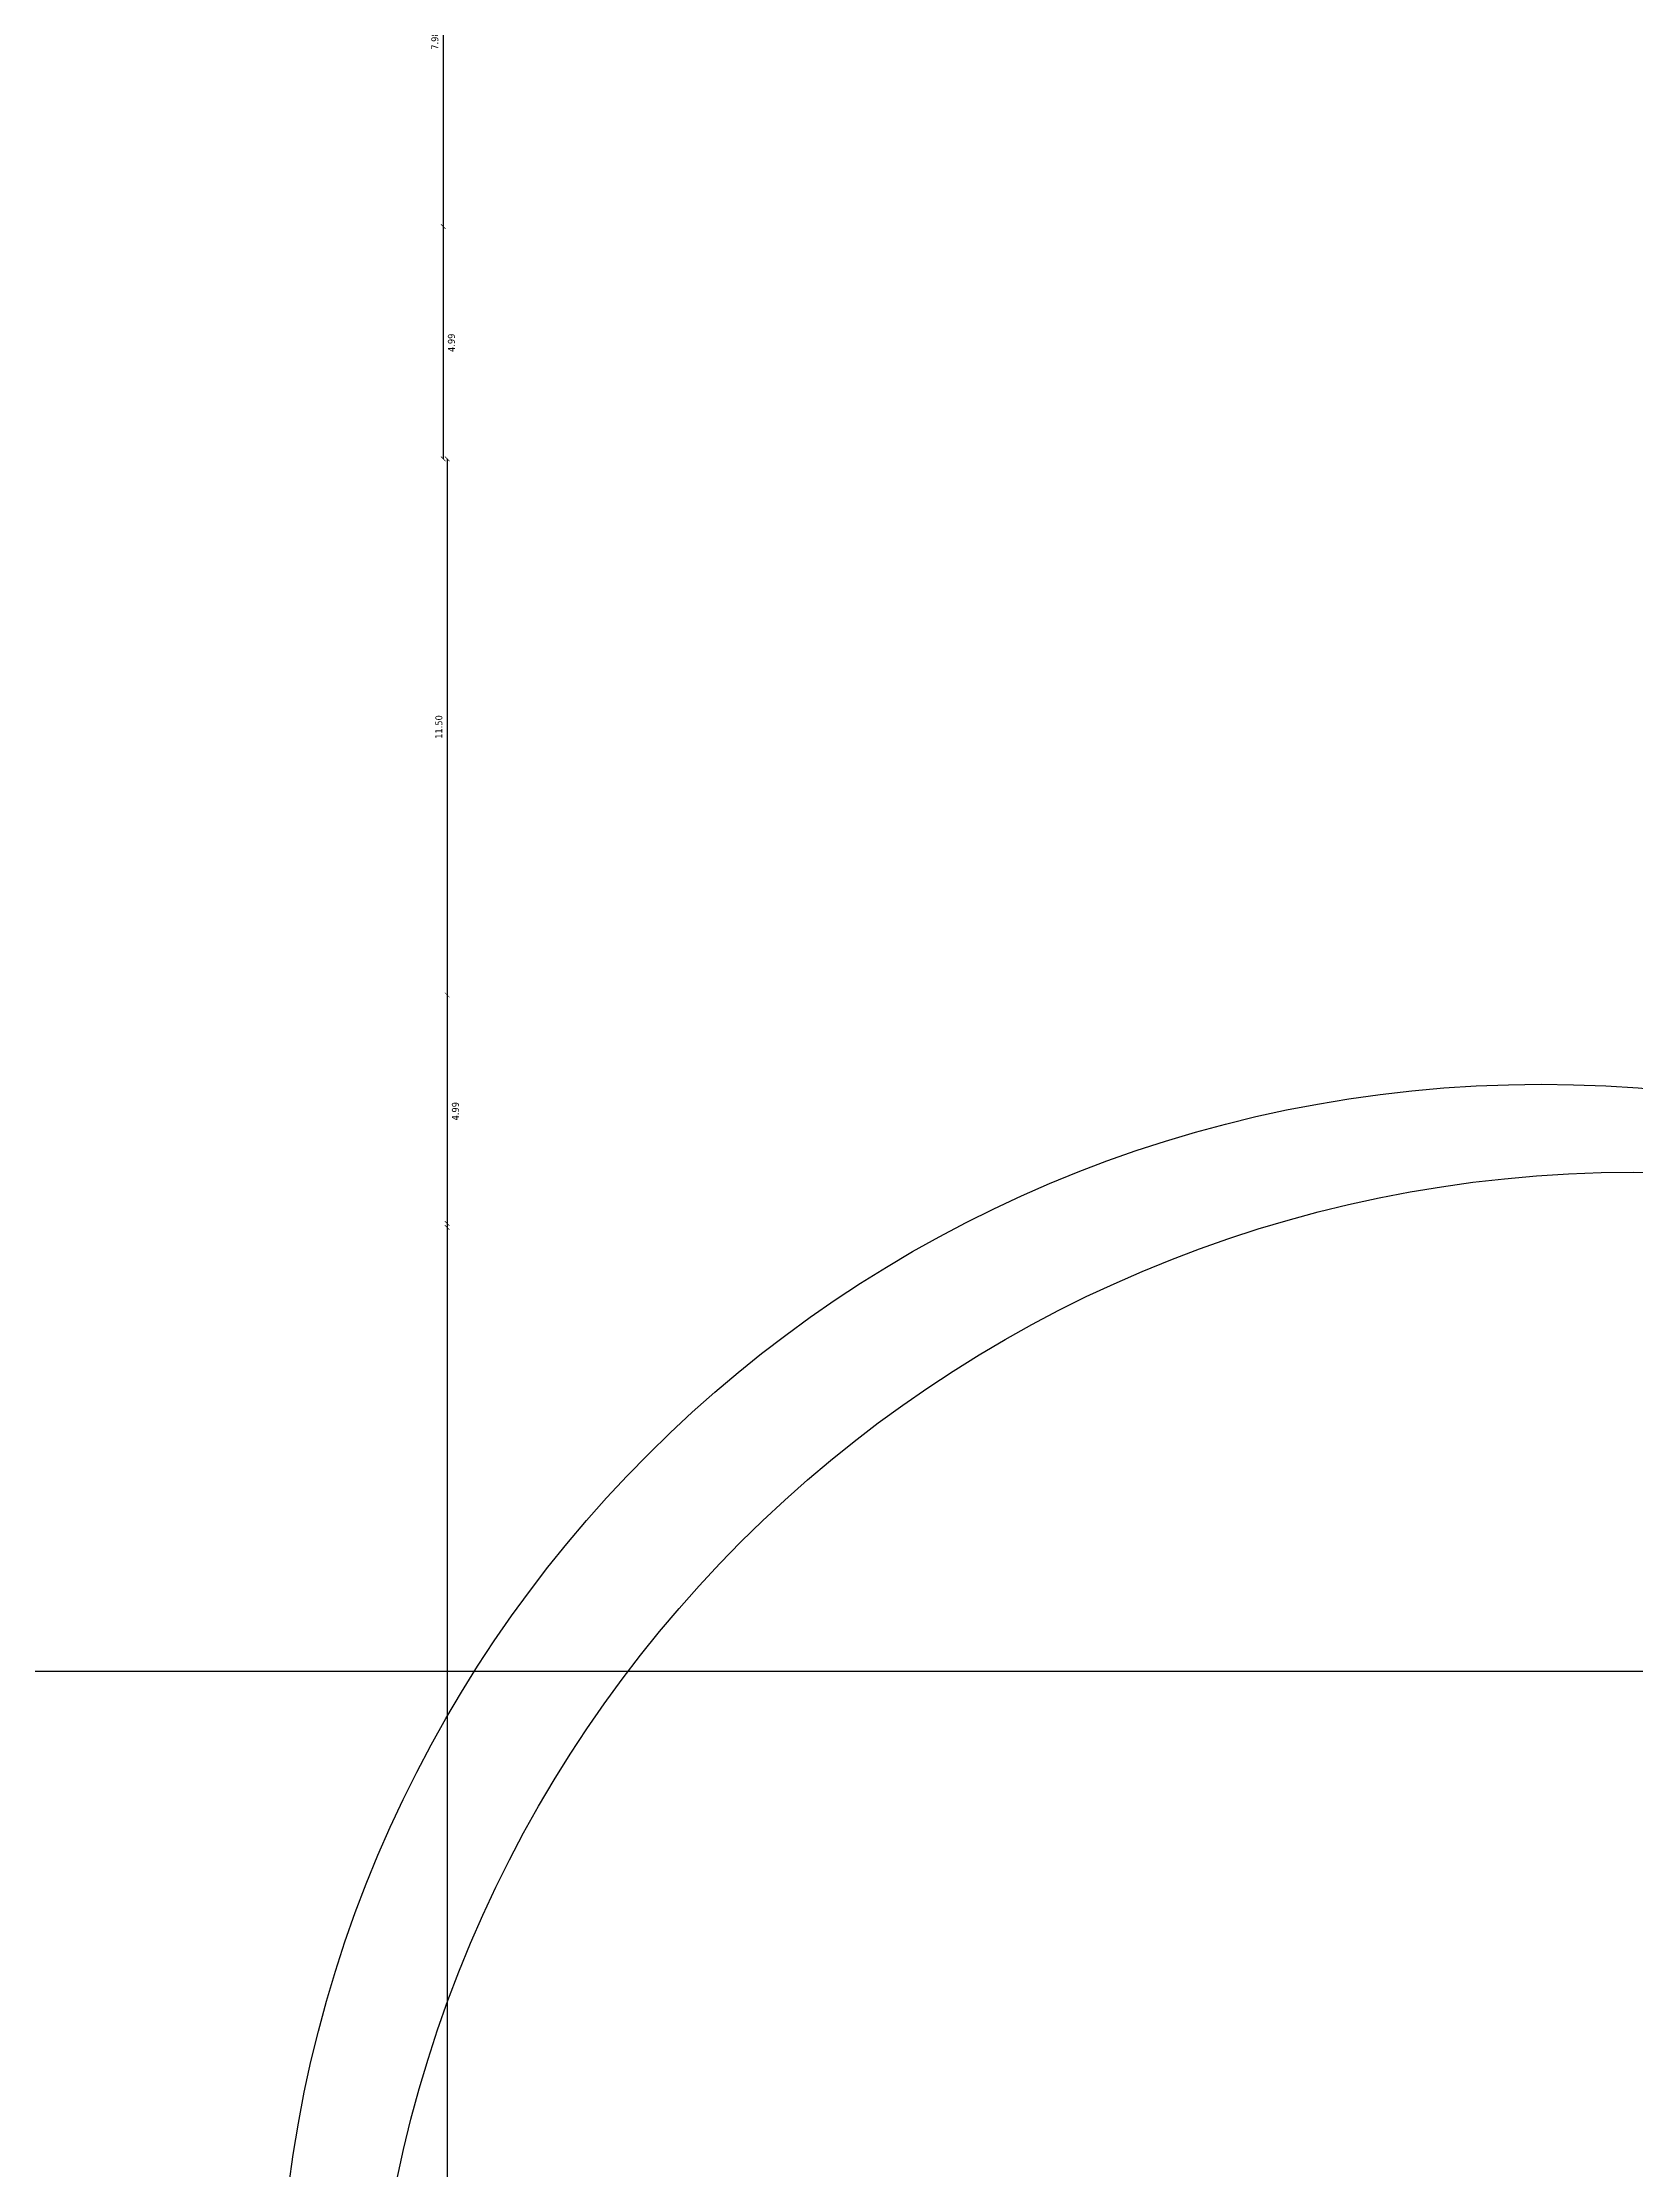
# Model space of a CAD drawing. Header units: millimetres. Extents: x 154 to 5560, y 36 to 724.
# Drawn here: x 1834.43 to 1868.61, y 108.26 to 153.9 of the extents above; entities that cross this region are included whole.
import ezdxf

# ---------------------------------------------------------------- set-up
doc = ezdxf.new("R2010")
doc.units = ezdxf.units.MM
doc.layers.add('MİMARİ PLAN', color=8, linetype='Continuous')
doc.styles.add('taho', font='tahoma.ttf')
doc.dimstyles.new('PATO', dxfattribs={"dimtxt": 0.15, "dimasz": 0.1, "dimexe": 0.02, "dimexo": 0, "dimgap": 0.1, "dimtad": 2, "dimzin": 1, "dimdsep": 46, "dimtxsty": 'taho', "dimblk": 'ARCHTICK', "dimcen": 0.1, "dimse1": 1, "dimse2": 1, "dimclrd": 256, "dimclre": 1, "dimclrt": 256, "dimadec": 0, "dimazin": 0, "dimtfac": 1, "dimtix": 1, "dimtmove": 0, "dimatfit": 3, "dimldrblk": 'ARCHTICK', "dimfxl": 1, "dimtolj": 1, "dimtzin": 0, "dimarcsym": 0})

# ---------------------------------------------------------------- blocks, each defined once
blk = doc.blocks.new('ARPLS508')
for centre in [(0.0111, 0.00327), (0.04561, -0.02947)]:
    blk.add_circle(centre, 0.4705)
blk = doc.blocks.new('_ARCHTICK')
at = {"color": 0, "linetype": 'ByBlock', "const_width": 0.15}
blk.add_lwpolyline([(-0.5, -0.5), (0.5, 0.5)], dxfattribs=at)
blk = doc.blocks.new('*D60')
at = {"layer": 'Defpoints', "color": 0, "transparency": 16777216}
for p in [(1784.434, 162.919), (1911.095, 135.944), (1784.434, 118.946)]:
    blk.add_point(p, dxfattribs=at)
at = {"layer": 'MİMARİ PLAN', "lineweight": -2, "transparency": 16777216}
blk.add_line((1911.095, 118.946), (1784.434, 118.946), dxfattribs=at)
at = {"layer": 'MİMARİ PLAN', "lineweight": -2, "transparency": 16777216, "xscale": 0.1, "yscale": 0.1, "zscale": 0.1, "rotation": 180}
blk.add_blockref('_ARCHTICK', (1784.434, 118.946), dxfattribs=at)
at = {"layer": 'MİMARİ PLAN', "lineweight": -2, "transparency": 16777216, "xscale": 0.1, "yscale": 0.1, "zscale": 0.1}
blk.add_blockref('_ARCHTICK', (1911.095, 118.946), dxfattribs=at)
at = {"layer": 'MİMARİ PLAN', "transparency": 16777216, "insert": (1871.951, 118.768), "char_height": 0.15, "attachment_point": 5, "style": 'taho'}
blk.add_mtext('\\A1;126.66', dxfattribs=at)
blk = doc.blocks.new('*D61')
at = {"layer": 'Defpoints', "color": 0, "transparency": 16777216}
for p in [(1867.67, 157.933), (1843.026, 149.949), (1876.741, 149.949)]:
    blk.add_point(p, dxfattribs=at)
at = {"layer": 'MİMARİ PLAN', "lineweight": -2, "transparency": 16777216}
blk.add_line((1843.026, 157.933), (1843.026, 149.949), dxfattribs=at)
at = {"layer": 'MİMARİ PLAN', "lineweight": -2, "transparency": 16777216, "xscale": 0.1, "yscale": 0.1, "zscale": 0.1}
for p, rotation in [((1843.026, 157.933), 90), ((1843.026, 149.949), 270)]:
    blk.add_blockref('_ARCHTICK', p, dxfattribs=dict(at, rotation=rotation))
at = {"layer": 'MİMARİ PLAN', "transparency": 16777216, "insert": (1842.848, 153.941), "char_height": 0.15, "attachment_point": 5, "rotation": 90, "style": 'taho'}
blk.add_mtext('\\A1;7.98', dxfattribs=at)
blk = doc.blocks.new('*D62')
at = {"layer": 'Defpoints', "color": 0, "transparency": 16777216}
for p in [(1831.817, 149.949), (1843.026, 144.963), (1848.599, 144.963)]:
    blk.add_point(p, dxfattribs=at)
at = {"layer": 'MİMARİ PLAN', "lineweight": -2, "transparency": 16777216}
blk.add_line((1843.026, 149.949), (1843.026, 144.963), dxfattribs=at)
at = {"layer": 'MİMARİ PLAN', "lineweight": -2, "transparency": 16777216, "xscale": 0.1, "yscale": 0.1, "zscale": 0.1}
for p, rotation in [((1843.026, 149.949), 90), ((1843.026, 144.963), 270)]:
    blk.add_blockref('_ARCHTICK', p, dxfattribs=dict(at, rotation=rotation))
at = {"layer": 'MİMARİ PLAN', "transparency": 16777216, "insert": (1843.204, 147.456), "char_height": 0.15, "attachment_point": 5, "rotation": 90, "style": 'taho'}
blk.add_mtext('\\A1;4.99', dxfattribs=at)
blk = doc.blocks.new('*D63')
at = {"layer": 'Defpoints', "color": 0, "transparency": 16777216}
for p in [(1867.755, 144.963), (1834.966, 133.462), (1843.112, 133.462)]:
    blk.add_point(p, dxfattribs=at)
at = {"layer": 'MİMARİ PLAN', "lineweight": -2, "transparency": 16777216}
blk.add_line((1843.112, 144.963), (1843.112, 133.462), dxfattribs=at)
at = {"layer": 'MİMARİ PLAN', "lineweight": -2, "transparency": 16777216, "xscale": 0.1, "yscale": 0.1, "zscale": 0.1}
for p, rotation in [((1843.112, 144.963), 90), ((1843.112, 133.462), 270)]:
    blk.add_blockref('_ARCHTICK', p, dxfattribs=dict(at, rotation=rotation))
at = {"layer": 'MİMARİ PLAN', "transparency": 16777216, "insert": (1842.934, 139.212), "char_height": 0.15, "attachment_point": 5, "rotation": 90, "style": 'taho'}
blk.add_mtext('\\A1;11.50', dxfattribs=at)
blk = doc.blocks.new('*D64')
at = {"layer": 'Defpoints', "color": 0, "transparency": 16777216}
for p in [(1831.903, 133.462), (1843.112, 128.475), (1848.685, 128.475)]:
    blk.add_point(p, dxfattribs=at)
at = {"layer": 'MİMARİ PLAN', "lineweight": -2, "transparency": 16777216}
blk.add_line((1843.112, 133.462), (1843.112, 128.475), dxfattribs=at)
at = {"layer": 'MİMARİ PLAN', "lineweight": -2, "transparency": 16777216, "xscale": 0.1, "yscale": 0.1, "zscale": 0.1}
for p, rotation in [((1843.112, 133.462), 90), ((1843.112, 128.475), 270)]:
    blk.add_blockref('_ARCHTICK', p, dxfattribs=dict(at, rotation=rotation))
at = {"layer": 'MİMARİ PLAN', "transparency": 16777216, "insert": (1843.29, 130.968), "char_height": 0.15, "attachment_point": 5, "rotation": 90, "style": 'taho'}
blk.add_mtext('\\A1;4.99', dxfattribs=at)
blk = doc.blocks.new('*D65')
at = {"layer": 'Defpoints', "color": 0, "transparency": 16777216}
for p in [(1867.755, 128.56), (1832.808, 62.683), (1843.112, 62.683)]:
    blk.add_point(p, dxfattribs=at)
at = {"layer": 'MİMARİ PLAN', "lineweight": -2, "transparency": 16777216}
blk.add_line((1843.112, 128.56), (1843.112, 62.683), dxfattribs=at)
at = {"layer": 'MİMARİ PLAN', "lineweight": -2, "transparency": 16777216, "xscale": 0.1, "yscale": 0.1, "zscale": 0.1}
for p, rotation in [((1843.112, 128.56), 90), ((1843.112, 62.683), 270)]:
    blk.add_blockref('_ARCHTICK', p, dxfattribs=dict(at, rotation=rotation))
at = {"layer": 'MİMARİ PLAN', "transparency": 16777216, "insert": (1842.933, 95.622), "char_height": 0.15, "attachment_point": 5, "rotation": 90, "style": 'taho'}
blk.add_mtext('\\A1;65.88', dxfattribs=at)

msp = doc.modelspace()

# ---------------------------------------------------------------- block references
at = {"layer": 'MİMARİ PLAN', "xscale": 57.56971361210397, "yscale": 57.56971361210397, "zscale": 57.56971361210397}
msp.add_blockref('ARPLS508', (1865.944, 104.271), dxfattribs=at)

# ---------------------------------------------------------------- dimensions: what is measured, and where the dimension line sits
at = {"layer": 'MİMARİ PLAN'}
dim = msp.add_linear_dim(base=(1784.434, 118.946), p1=(1911.095, 135.944), p2=(1784.434, 162.919), dimstyle='PATO', dxfattribs=at)
dim.commit()
dim.dimension.update_dxf_attribs({"geometry": '*D60', "text_midpoint": (1871.951, 118.946), "dimtype": 160})
for base, p1, p2, picture, middle in [((1843.026, 149.949), (1867.67, 157.933), (1876.741, 149.949), '*D61', (1842.848, 153.941)), ((1843.026, 144.963), (1831.817, 149.949), (1848.599, 144.963), '*D62', (1843.204, 147.456)), ((1843.112, 133.462), (1867.755, 144.963), (1834.966, 133.462), '*D63', (1842.934, 139.212)), ((1843.112, 128.475), (1831.903, 133.462), (1848.685, 128.475), '*D64', (1843.29, 130.968)), ((1843.112, 62.683), (1867.755, 128.56), (1832.808, 62.683), '*D65', (1842.933, 95.622))]:
    dim = msp.add_linear_dim(base=base, p1=p1, p2=p2, angle=90, dimstyle='PATO', dxfattribs=at)
    dim.commit()
    dim.dimension.update_dxf_attribs({"geometry": picture, "text_midpoint": middle})

doc.saveas('drawing.dxf')
